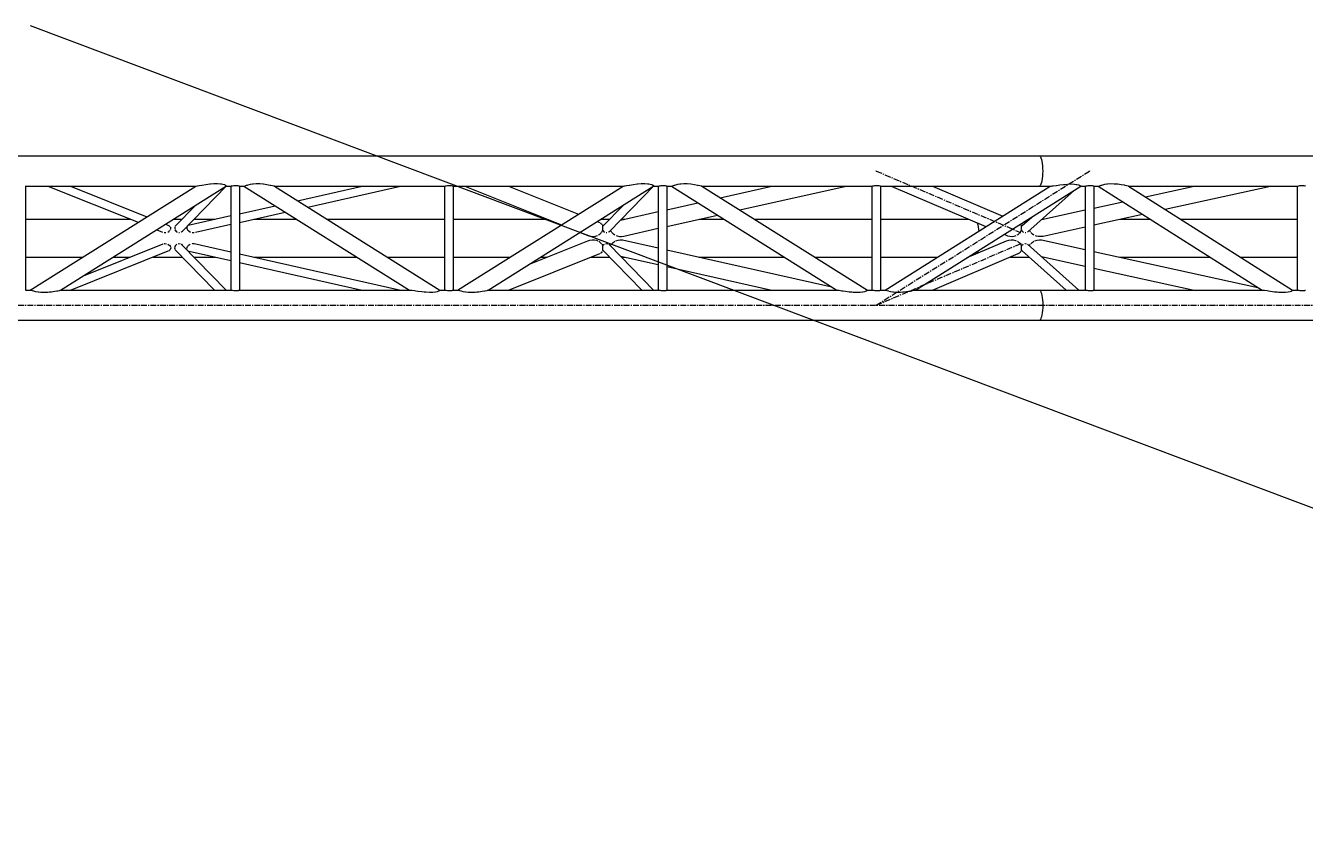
# Model space of a CAD drawing. Header units: millimetres. Extents: x 5143 to 30813, y 232 to 21408.
# Drawn here: x 26335 to 28053, y 11680 to 12745 of the extents above; entities that cross this region are included whole.
import ezdxf

# ---------------------------------------------------------------- set-up
doc = ezdxf.new("R2010")
doc.units = ezdxf.units.MM
doc.header["$LTSCALE"] = 0.25
doc.linetypes.add('CENTER', pattern=[50.8, 31.75, -6.35, 6.35, -6.35])
doc.linetypes.add('XKITLINE00', pattern=[0])
doc.styles.add('ROMANS', font='romans.shx')
doc.dimstyles.new('MD300', dxfattribs={"dimtxt": 2.5, "dimasz": 2.5, "dimexe": 1, "dimexo": 1, "dimgap": 0.5, "dimtad": 1, "dimdec": 1, "dimlfac": 50, "dimrnd": 0.5, "dimdsep": 46, "dimtxsty": 'ROMANS', "dimcen": 1, "dimclrd": 146, "dimclre": 146, "dimclrt": 30, "dimadec": 1, "dimazin": 2, "dimtfac": 1, "dimtdec": 1, "dimtmove": 0, "dimatfit": 1, "dimfxl": 1, "dimtolj": 1, "dimtzin": 0, "dimlwd": -1, "dimlwe": -1, "dimarcsym": 0})

msp = doc.modelspace()

# ---------------------------------------------------------------- linework, layer by layer
at = {"color": 8, "linetype": 'XKITLINE00'}
for p, q in [((26261.4, 12570.6), (27695.3, 12570.6)), ((27695.3, 12570.6), (27696.2, 12570.3)), ((27695.3, 12570.6), (29017.3, 12570.6)), ((27695.3, 12570.6), (27696.2, 12570.3)), ((27696.2, 12570.3), (27696.9, 12569.4)), ((27696.2, 12570.3), (27696.9, 12569.4)), ((27696.9, 12569.4), (27697.7, 12567.9)), ((27696.9, 12569.4), (27697.7, 12567.9)), ((27697.7, 12567.9), (27698.3, 12565.8)), ((27697.7, 12567.9), (27698.3, 12565.8)), ((27698.3, 12565.8), (27698.9, 12563.3)), ((27698.9, 12563.3), (27699.4, 12560.4)), ((27699.4, 12560.4), (27699.7, 12557.2)), ((27699.7, 12557.2), (27699.9, 12553.8)), ((27698.9, 12537.2), (27698.3, 12534.7)), ((27699.4, 12540.1), (27698.9, 12537.2)), ((27699.7, 12543.3), (27699.4, 12540.1)), ((27699.9, 12546.7), (27699.7, 12543.3)), ((27699.9, 12553.8), (27700, 12550.3)), ((27700, 12550.3), (27699.9, 12546.7)), ((26334.9, 12530.3), (26335.2, 12530.1)), ((26335.2, 12530.1), (26335.2, 12390.5)), ((26335.2, 12530), (26563.5, 12530)), ((26341.3, 12390.6), (26563.4, 12530)), ((26364.9, 12530), (26486.1, 12481.5)), ((26382.2, 12390.5), (26604.7, 12530.2)), ((26395.5, 12530), (26498, 12489)), ((26604.1, 12529.8), (26545.5, 12469.7)), ((26563.4, 12529.9), (26563.5, 12530)), ((26563.5, 12530), (26563.4, 12529.9)), ((26563.5, 12530), (26565.2, 12530.3)), ((26565.2, 12530.3), (26565.9, 12530.3)), ((26565.9, 12530.3), (26568.2, 12530.8)), ((26568.2, 12530.8), (26571.6, 12531.4)), ((26571.6, 12531.4), (26572.2, 12531.5)), ((26572.2, 12531.5), (26577.2, 12532.3)), ((26577.2, 12532.3), (26582.4, 12532.9)), ((26582.4, 12532.9), (26583.1, 12533)), ((26583.1, 12533), (26587.7, 12533.4)), ((26587.7, 12533.4), (26592.5, 12533.5)), ((26592.5, 12533.5), (26596.5, 12533.2)), ((26596.5, 12533.2), (26597.8, 12533)), ((26597.8, 12533), (26599.7, 12532.7)), ((26599.7, 12532.7), (26602.1, 12532)), ((26602.1, 12532), (26603.1, 12531.4)), ((26603.1, 12531.4), (26603.6, 12531.2)), ((26603.6, 12531.2), (26604.5, 12530.6)), ((26604.5, 12530.6), (26604.4, 12530.3)), ((26604.4, 12530.3), (26604.7, 12530.2)), ((26604.4, 12530), (26610.8, 12530)), ((26610.6, 12530), (26610.6, 12390.6)), ((26610.7, 12530), (26610.8, 12529.9)), ((26610.8, 12530), (26611.6, 12530.2)), ((26610.8, 12529.9), (26610.8, 12530)), ((26611.6, 12530.2), (26612.8, 12530.3)), ((26612.8, 12530.3), (26612.9, 12530.4)), ((26612.9, 12530.4), (26614.5, 12530.7)), ((26614.5, 12530.7), (26616.3, 12530.9)), ((26616.3, 12530.9), (26618, 12531)), ((26618, 12531), (26619.6, 12530.8)), ((26619.6, 12530.8), (26620.9, 12530.6)), ((26620.9, 12530.6), (26621.3, 12530.3)), ((26621.3, 12530.3), (26621.7, 12530.3)), ((26621.7, 12530.3), (26622, 12530.1)), ((26622, 12530.1), (26622, 12390.5)), ((26622, 12530), (26628.5, 12530)), ((26628.1, 12530), (26628.4, 12529.9)), ((26628.1, 12530), (26850.2, 12390.6)), ((26628.4, 12529.9), (26628.7, 12530.1)), ((26628.7, 12530.1), (26629.8, 12530.3)), ((26629.8, 12530.3), (26630, 12530.5)), ((26630, 12530.5), (26631.7, 12531.1)), ((26631.7, 12531.1), (26632.7, 12531.3)), ((26632.7, 12531.3), (26634, 12531.9)), ((26634, 12531.9), (26637, 12532.6)), ((26637, 12532.6), (26639.5, 12532.9)), ((26639.5, 12532.9), (26640.6, 12533.2)), ((26640.6, 12533.2), (26644.7, 12533.5)), ((26644.7, 12533.5), (26649.4, 12533.4)), ((26649.4, 12533.4), (26654.1, 12532.9)), ((26654.1, 12532.9), (26654.3, 12532.9)), ((26654.3, 12532.9), (26659, 12532.3)), ((26659, 12532.3), (26663.2, 12531.5)), ((26663.2, 12531.5), (26663.9, 12531.3)), ((26663.9, 12531.3), (26666.4, 12530.9)), ((26666.4, 12530.9), (26668.2, 12530.3)), ((26668.2, 12530.3), (26668.5, 12530.3)), ((26668.5, 12530.3), (26669.1, 12530)), ((26669.1, 12530), (26897.6, 12530)), ((26669.1, 12530), (26891.2, 12390.6)), ((26700.2, 12510.5), (26786.9, 12530)), ((26713.7, 12502), (26838.4, 12530)), ((26897.4, 12530), (26897.4, 12390.6)), ((26897.5, 12530), (26897.6, 12529.9)), ((26897.6, 12530), (26898.4, 12530.2)), ((26897.6, 12529.9), (26897.6, 12530)), ((26898.4, 12530.2), (26899.6, 12530.3)), ((26899.6, 12530.3), (26899.7, 12530.4)), ((26899.7, 12530.4), (26901.3, 12530.7)), ((26901.3, 12530.7), (26903.1, 12530.9)), ((26903.1, 12530.9), (26904.8, 12531)), ((26904.8, 12531), (26906.4, 12530.8)), ((26906.4, 12530.8), (26907.7, 12530.6)), ((26907.7, 12530.6), (26908.1, 12530.3)), ((26908.1, 12530.3), (26908.5, 12530.3)), ((26908.5, 12530.3), (26908.8, 12530.1)), ((26908.8, 12530.1), (26908.8, 12390.5)), ((26908.8, 12530), (27137.1, 12530)), ((26914.9, 12390.6), (27137, 12530)), ((26924.4, 12530), (27054.2, 12478)), ((26955.8, 12390.5), (27178.3, 12530.2)), ((26983.2, 12530), (27077.1, 12492.4)), ((27177.7, 12529.8), (27119.1, 12469.7)), ((27137, 12529.9), (27137.1, 12530)), ((27137, 12530), (27137, 12529.9)), ((27137.1, 12530), (27138.7, 12530.3)), ((27138.7, 12530.3), (27139.5, 12530.3)), ((27139.5, 12530.3), (27141.7, 12530.8)), ((27141.7, 12530.8), (27145.2, 12531.3)), ((27145.2, 12531.3), (27145.7, 12531.5)), ((27145.7, 12531.5), (27150.7, 12532.3)), ((27150.7, 12532.3), (27155.9, 12532.9)), ((27155.9, 12532.9), (27156.7, 12532.9)), ((27156.7, 12532.9), (27161.2, 12533.4)), ((27161.2, 12533.4), (27166, 12533.5)), ((27166, 12533.5), (27170, 12533.2)), ((27170, 12533.2), (27171.3, 12532.9)), ((27171.3, 12532.9), (27173.3, 12532.7)), ((27173.3, 12532.7), (27175.7, 12532)), ((27175.7, 12532), (27176.7, 12531.3)), ((27176.7, 12531.3), (27177.2, 12531.2)), ((27177.2, 12531.2), (27178.1, 12530.6)), ((27178.1, 12530.6), (27178, 12530.3)), ((27178, 12530.3), (27178.3, 12530.2)), ((27178, 12530), (27184.4, 12530)), ((27184.2, 12530), (27184.2, 12390.6)), ((27184.3, 12530), (27184.4, 12529.9)), ((27184.4, 12530), (27185.2, 12530.2)), ((27184.4, 12529.9), (27184.4, 12530)), ((27185.2, 12530.2), (27186.3, 12530.3)), ((27186.3, 12530.3), (27186.5, 12530.4)), ((27186.5, 12530.4), (27188.1, 12530.7)), ((27188.1, 12530.7), (27189.9, 12530.9)), ((27189.9, 12530.9), (27191.6, 12531)), ((27191.6, 12531), (27193.2, 12530.8)), ((27193.2, 12530.8), (27194.5, 12530.6)), ((27194.5, 12530.6), (27194.9, 12530.3)), ((27194.9, 12530.3), (27195.3, 12530.3)), ((27195.3, 12530.3), (27195.6, 12530.1)), ((27195.6, 12530.1), (27195.6, 12390.5)), ((27195.6, 12530), (27202.1, 12530)), ((27201.7, 12530), (27202, 12529.9)), ((27201.7, 12530), (27423.8, 12390.6)), ((27202, 12529.9), (27202.3, 12530.1)), ((27202.3, 12530.1), (27203.4, 12530.3)), ((27203.4, 12530.3), (27203.6, 12530.5)), ((27203.6, 12530.5), (27205.4, 12531.1)), ((27205.4, 12531.1), (27206.3, 12531.3)), ((27206.3, 12531.3), (27207.6, 12531.9)), ((27207.6, 12531.9), (27210.6, 12532.6)), ((27210.6, 12532.6), (27213, 12532.9)), ((27213, 12532.9), (27214.2, 12533.1)), ((27214.2, 12533.1), (27218.3, 12533.5)), ((27218.3, 12533.5), (27223, 12533.4)), ((27223, 12533.4), (27227.7, 12532.9)), ((27227.7, 12532.9), (27228, 12532.9)), ((27228, 12532.9), (27232.6, 12532.3)), ((27232.6, 12532.3), (27236.8, 12531.5)), ((27236.8, 12531.5), (27237.5, 12531.3)), ((27237.5, 12531.3), (27240, 12530.9)), ((27240, 12530.9), (27241.8, 12530.3)), ((27241.8, 12530.3), (27242.1, 12530.3)), ((27242.1, 12530.3), (27242.7, 12530)), ((27242.7, 12530), (27471.2, 12530)), ((27242.7, 12530), (27464.8, 12390.6)), ((27267.4, 12514.5), (27336.3, 12530)), ((27293.7, 12498), (27436.2, 12530)), ((27470.9, 12530), (27470.9, 12390.6)), ((27471.1, 12530), (27471.2, 12529.9)), ((27471.2, 12530), (27472, 12530.2)), ((27471.2, 12529.9), (27471.2, 12530)), ((27472, 12530.2), (27473.1, 12530.3)), ((27473.1, 12530.3), (27473.3, 12530.4)), ((27473.3, 12530.4), (27474.9, 12530.7)), ((27474.9, 12530.7), (27476.6, 12530.9)), ((27476.6, 12530.9), (27478.4, 12531)), ((27478.4, 12531), (27480, 12530.8)), ((27480, 12530.8), (27481.3, 12530.6)), ((27481.3, 12530.6), (27481.7, 12530.3)), ((27481.7, 12530.3), (27482.1, 12530.3)), ((27482.1, 12530.3), (27482.3, 12530.1)), ((27482.3, 12530.1), (27482.3, 12390.5)), ((27482.3, 12530), (27695.3, 12530)), ((27488.4, 12390.6), (27710.1, 12530)), ((27496.5, 12530), (27623.9, 12475.8)), ((27529.3, 12390.5), (27751.3, 12530.1)), ((27552.1, 12530), (27646.3, 12489.9)), ((27679.9, 12468.6), (27742.8, 12524.8)), ((27695.3, 12530), (27696.2, 12530.3)), ((27695.3, 12530), (27696.2, 12530.3)), ((27695.3, 12530), (27710.6, 12530)), ((27696.9, 12531.2), (27696.2, 12530.3)), ((27696.9, 12531.2), (27696.2, 12530.3)), ((27697.7, 12532.7), (27696.9, 12531.2)), ((27697.7, 12532.7), (27696.9, 12531.2)), ((27698.3, 12534.7), (27697.7, 12532.7)), ((27698.3, 12534.7), (27697.7, 12532.7)), ((27710.2, 12529.9), (27711.5, 12530.1)), ((27710.2, 12529.9), (27710.2, 12530)), ((27710.2, 12529.9), (27710.2, 12529.9)), ((27711.5, 12530.1), (27712.8, 12530.2)), ((27712.8, 12530.2), (27714.2, 12530.4)), ((27714.2, 12530.4), (27718, 12530.9)), ((27718, 12530.9), (27718.7, 12531)), ((27718.7, 12531), (27722.9, 12531.7)), ((27722.9, 12531.7), (27728, 12532.3)), ((27728, 12532.3), (27730.4, 12532.4)), ((27730.4, 12532.4), (27733.3, 12532.8)), ((27733.3, 12532.8), (27738.3, 12533)), ((27738.3, 12533), (27742.5, 12532.8)), ((27742.5, 12532.8), (27744.7, 12532.4)), ((27744.7, 12532.4), (27745.8, 12532.3)), ((27745.8, 12532.3), (27748.4, 12531.8)), ((27748.4, 12531.8), (27750, 12531)), ((27750, 12531), (27751, 12530.5)), ((27751, 12530.5), (27751, 12530.2)), ((27751, 12530.2), (27751.3, 12530.1)), ((27751.1, 12530), (27757.5, 12530)), ((27757.2, 12530), (27757.2, 12390.6)), ((27757.3, 12530), (27757.4, 12529.9)), ((27757.4, 12530), (27758.2, 12530.2)), ((27757.4, 12529.9), (27757.4, 12530)), ((27758.2, 12530.2), (27759.5, 12530.3)), ((27759.5, 12530.3), (27761.1, 12530.7)), ((27759.5, 12530.3), (27759.5, 12530.3)), ((27761.1, 12530.7), (27762.9, 12530.9)), ((27762.9, 12530.9), (27764.6, 12530.9)), ((27764.6, 12530.9), (27766.2, 12530.8)), ((27766.2, 12530.8), (27767.5, 12530.6)), ((27767.5, 12530.6), (27768, 12530.3)), ((27768, 12530.3), (27768.3, 12530.3)), ((27768.3, 12530.3), (27768.6, 12530.1)), ((27768.6, 12530.1), (27768.6, 12390.5)), ((27768.6, 12530), (27775, 12530)), ((27774.5, 12530), (27994.6, 12390.6)), ((27774.6, 12530), (27774.9, 12529.9)), ((27774.9, 12529.9), (27775.2, 12530.1)), ((27775.2, 12530.1), (27776.4, 12530.3)), ((27776.4, 12530.3), (27776.5, 12530.4)), ((27776.5, 12530.4), (27778.3, 12531.1)), ((27778.3, 12531.1), (27779.4, 12531.3)), ((27779.4, 12531.3), (27780.6, 12531.8)), ((27780.6, 12531.8), (27783.5, 12532.5)), ((27783.5, 12532.5), (27786.2, 12532.9)), ((27786.2, 12532.9), (27787.1, 12533.1)), ((27787.1, 12533.1), (27791.2, 12533.4)), ((27791.2, 12533.4), (27795.8, 12533.3)), ((27795.8, 12533.3), (27800.7, 12532.9)), ((27800.7, 12532.9), (27800.8, 12532.9)), ((27800.8, 12532.9), (27805.2, 12532.3)), ((27805.2, 12532.3), (27809.4, 12531.6)), ((27809.4, 12531.6), (27810.3, 12531.3)), ((27810.3, 12531.3), (27812.6, 12530.9)), ((27812.6, 12530.9), (27814.5, 12530.3)), ((27814.5, 12530.3), (27814.7, 12530.3)), ((27814.7, 12530.3), (27815.2, 12530)), ((27815.2, 12530), (28035.4, 12390.6)), ((27815.3, 12530), (28041.7, 12530)), ((27837.9, 12515.7), (27903.2, 12530)), ((27864.2, 12499), (28005.5, 12530)), ((28041.3, 12530), (28041.3, 12390.6)), ((28041.5, 12530), (28041.5, 12529.9)), ((28041.5, 12529.9), (28041.6, 12530)), ((28041.6, 12530), (28042.4, 12530.1)), ((28042.4, 12530.1), (28043.6, 12530.3)), ((28043.6, 12530.3), (28043.7, 12530.3)), ((28043.7, 12530.3), (28045.2, 12530.7)), ((28045.2, 12530.7), (28047, 12530.9)), ((28047, 12530.9), (28048.8, 12530.9)), ((28048.8, 12530.9), (28050.4, 12530.8)), ((28050.4, 12530.8), (28051.6, 12530.6)), ((28051.6, 12530.6), (28052.2, 12530.3)), ((28052.2, 12530.3), (28052.4, 12530.3)), ((28052.4, 12530.3), (28052.7, 12530.1)), ((26563.3, 12504.1), (26535.9, 12476.1)), ((26622, 12492.9), (26669.9, 12503.7)), ((27136.9, 12504.1), (27109.6, 12476.2)), ((27195.6, 12498.4), (27237.1, 12507.7)), ((27768.6, 12500.5), (27807.6, 12509)), ((26335.2, 12485.7), (26475.6, 12485.7)), ((26533.9, 12485.7), (26545.2, 12485.7)), ((26553.4, 12477.6), (26610.6, 12490.4)), ((26561, 12485.7), (26589.6, 12485.7)), ((26622, 12481.4), (26683.5, 12495.2)), ((26641.2, 12485.7), (26698.7, 12485.7)), ((26739.7, 12485.7), (26897.4, 12485.7)), ((26908.8, 12485.7), (27035.1, 12485.7)), ((27107.5, 12485.7), (27118.8, 12485.7)), ((27133.3, 12484.4), (27184.2, 12495.8)), ((27134.6, 12485.7), (27139, 12485.7)), ((27195.6, 12475.9), (27263.5, 12491.2)), ((27238.9, 12485.7), (27272.3, 12485.7)), ((27313.3, 12485.7), (27470.9, 12485.7)), ((27482.3, 12485.7), (27600.6, 12485.7)), ((27672.4, 12477.2), (27685.2, 12488.5)), ((27680.6, 12485.7), (27682, 12485.7)), ((27698.3, 12485.1), (27757.2, 12498)), ((27699, 12485.7), (27701, 12485.7)), ((27768.6, 12478.1), (27833.9, 12492.4)), ((27803.3, 12485.7), (27844.4, 12485.7)), ((27885.2, 12485.7), (28041.3, 12485.7)), ((26511.2, 12471.4), (26519, 12468.3)), ((26523.1, 12478.9), (26526.9, 12477.4)), ((26525.9, 12468.4), (26527.3, 12469.2)), ((26526.9, 12477.4), (26528, 12476.8)), ((26528, 12470), (26527.3, 12469.2)), ((26528, 12476.8), (26528.4, 12476.5)), ((26528, 12470), (26528.7, 12470.6)), ((26528.4, 12476.5), (26529.3, 12475.5)), ((26529.2, 12471.5), (26528.7, 12470.6)), ((26529.5, 12474.9), (26529.8, 12473.8)), ((26529.7, 12473.5), (26529.6, 12472.1)), ((26529.6, 12472.1), (26529.6, 12472.1)), ((26529.8, 12473.8), (26529.7, 12473.5)), ((26535.3, 12474.8), (26535.2, 12473.5)), ((26535.2, 12473.5), (26535.2, 12473.2)), ((26535.2, 12473.2), (26535.4, 12472.1)), ((26535.3, 12474.9), (26535.3, 12474.8)), ((26535.9, 12476.1), (26535.6, 12475.5)), ((26535.6, 12471.5), (26536.5, 12470.1)), ((26536.5, 12470.1), (26536.6, 12470)), ((26536.6, 12470), (26537.7, 12468.9)), ((26537.7, 12468.9), (26538.5, 12468.4)), ((26544, 12468.4), (26544.3, 12468.6)), ((26544.3, 12468.6), (26545.5, 12469.7)), ((26545.5, 12469.9), (26545.5, 12469.7)), ((26552, 12476.5), (26551.4, 12475.6)), ((26551.4, 12475.6), (26551.4, 12475.5)), ((26551.4, 12474.9), (26551.4, 12474.1)), ((26551.4, 12474.1), (26551.6, 12473.5)), ((26551.6, 12473.5), (26551.9, 12472.5)), ((26551.9, 12472.5), (26552.2, 12472.1)), ((26552.4, 12476.9), (26553.4, 12477.6)), ((26552.6, 12471.5), (26553, 12470.9)), ((26553, 12470.9), (26554.1, 12470)), ((26554.1, 12470), (26554.6, 12469.5)), ((26554.6, 12469.5), (26556.5, 12468.4)), ((26563, 12468.1), (26610.6, 12478.8)), ((27102.2, 12482.4), (27104.4, 12481.5)), ((27104.4, 12481.5), (27105.4, 12481)), ((27106.4, 12480.6), (27106.6, 12480.5)), ((27106.6, 12480.5), (27107.7, 12479.6)), ((27107.7, 12479.6), (27108.2, 12479.2)), ((27108.2, 12479.2), (27108.7, 12478.5)), ((27108.6, 12469), (27108.2, 12468.4)), ((27109, 12470), (27108.6, 12469)), ((27109.5, 12471), (27109, 12470)), ((27109.1, 12478), (27109.4, 12477.5)), ((27109.2, 12475.1), (27109.1, 12473.6)), ((27109.1, 12473.6), (27109.2, 12473.3)), ((27109.3, 12475.5), (27109.2, 12475.1)), ((27109.2, 12473.3), (27109.3, 12471.7)), ((27109.6, 12476.2), (27109.3, 12475.5)), ((27109.3, 12471.7), (27109.5, 12470.9)), ((27109.4, 12477.5), (27109.5, 12476.8)), ((27109.5, 12476.8), (27109.7, 12476.3)), ((27109.5, 12470.9), (27110.1, 12470.1)), ((27110.1, 12470.1), (27110.2, 12470)), ((27110.2, 12470), (27111.3, 12468.8)), ((27111.3, 12468.8), (27112.1, 12468.4)), ((27117.6, 12468.4), (27117.9, 12468.6)), ((27117.9, 12468.6), (27119.1, 12469.7)), ((27119.1, 12469.9), (27119.1, 12469.7)), ((27119.9, 12470.6), (27120.3, 12470)), ((27120.3, 12470), (27121.4, 12468.4)), ((27138.1, 12463), (27184.2, 12473.4)), ((27612.1, 12480.8), (27612.8, 12478.2)), ((27612.1, 12480.8), (27612.8, 12478.2)), ((27612.8, 12478.2), (27613.4, 12475.2)), ((27612.8, 12478.2), (27613.4, 12475.2)), ((27613.4, 12475.2), (27613.9, 12471.8)), ((27613.4, 12475.2), (27613.9, 12471.8)), ((27613.9, 12471.8), (27614.1, 12469.6)), ((27613.9, 12471.8), (27614.1, 12469.6)), ((27670, 12479), (27670.4, 12478.5)), ((27670.4, 12469.1), (27670, 12468.5)), ((27670.8, 12470), (27670.4, 12469.1)), ((27670.8, 12478), (27671, 12477.6)), ((27671.4, 12471.3), (27670.8, 12470)), ((27671, 12477.6), (27671.2, 12476.8)), ((27671.3, 12475.4), (27671.1, 12475)), ((27671.1, 12475), (27671.1, 12473.5)), ((27671.1, 12473.5), (27671.1, 12473.3)), ((27671.1, 12473.3), (27671.3, 12471.7)), ((27671.2, 12476.8), (27671.5, 12476.2)), ((27671.4, 12476.2), (27671.3, 12475.4)), ((27671.3, 12471.7), (27671.4, 12471.3)), ((27671.4, 12471.3), (27672.1, 12470.1)), ((27672, 12476.8), (27671.5, 12476.2)), ((27672.4, 12477.2), (27672, 12476.8)), ((27672.1, 12470.1), (27672.2, 12470)), ((27672.2, 12470), (27673.4, 12468.8)), ((27673.4, 12468.8), (27674.1, 12468.4)), ((27679.5, 12468.4), (27679.9, 12468.6)), ((27682, 12470.5), (27682.4, 12470)), ((27682.4, 12470), (27683.5, 12468.5)), ((27682.4, 12470), (27682.4, 12470)), ((27700.4, 12463.1), (27757.2, 12475.6)), ((26413, 12409.8), (26519.7, 12452.5)), ((26521.1, 12467.8), (26523.4, 12467.7)), ((26521.1, 12467.8), (26521.1, 12467.8)), ((26521.2, 12452.8), (26521.9, 12452.9)), ((26521.9, 12452.9), (26524.2, 12452.8)), ((26523.4, 12467.7), (26523.5, 12467.8)), ((26526.2, 12452.1), (26527.9, 12451)), ((26527.9, 12451), (26528.2, 12450.7)), ((26536.6, 12450.7), (26537.7, 12451.8)), ((26537.7, 12451.8), (26538.3, 12452.1)), ((26540.3, 12452.8), (26541, 12452.9)), ((26540.6, 12467.8), (26541, 12467.7)), ((26541, 12467.7), (26541.7, 12467.8)), ((26541, 12452.9), (26542.7, 12452.7)), ((26544, 12452.1), (26544.2, 12452)), ((26544.2, 12452), (26545.4, 12450.9)), ((26553.9, 12450.7), (26554.8, 12451.4)), ((26554.8, 12451.4), (26556.2, 12452.1)), ((26558.5, 12452.8), (26558.9, 12452.9)), ((26558.6, 12467.8), (26560.9, 12467.7)), ((26558.9, 12452.9), (26561.2, 12452.9)), ((26560.9, 12467.7), (26561.2, 12467.8)), ((26561.2, 12452.9), (26610.6, 12441.8)), ((27011.5, 12425.5), (27089.6, 12456.7)), ((27079.3, 12468), (27090.8, 12463.4)), ((27089.6, 12456.7), (27092.5, 12457.6)), ((27090.8, 12463.4), (27093.8, 12462.7)), ((27092.5, 12457.6), (27095.6, 12458.1)), ((27093.8, 12462.7), (27096.9, 12462.5)), ((27095.6, 12458.1), (27098.6, 12458)), ((27096.9, 12462.5), (27099.9, 12462.9)), ((27098.6, 12458), (27101.5, 12457.3)), ((27099.9, 12462.9), (27102.7, 12463.8)), ((27101.5, 12457.3), (27102.9, 12456.7)), ((27102.7, 12463.8), (27102.8, 12463.9)), ((27104, 12464.6), (27105.1, 12465.2)), ((27104.3, 12456), (27106.3, 12454.5)), ((27105.1, 12465.2), (27106.1, 12466.2)), ((27106.1, 12466.2), (27107.1, 12467)), ((27106.3, 12454.5), (27106.3, 12454.5)), ((27106.3, 12454.5), (27107.9, 12452.8)), ((27107.7, 12467.8), (27107.1, 12467)), ((27108.3, 12452.1), (27109.1, 12450.7)), ((27110.2, 12450.7), (27111.3, 12451.8)), ((27111.3, 12451.8), (27111.9, 12452.1)), ((27113.9, 12452.8), (27114.6, 12452.9)), ((27114.2, 12467.8), (27114.6, 12467.7)), ((27114.6, 12467.7), (27115.3, 12467.8)), ((27114.6, 12452.9), (27116.3, 12452.7)), ((27117.6, 12452.1), (27117.8, 12452)), ((27117.8, 12452), (27119, 12450.9)), ((27120.8, 12451.7), (27120.2, 12450.7)), ((27121.1, 12452.1), (27120.8, 12451.7)), ((27122.6, 12453.7), (27121.8, 12452.8)), ((27121.9, 12467.8), (27123.7, 12466.1)), ((27122.6, 12453.7), (27123.6, 12454.5)), ((27123.6, 12454.5), (27124.8, 12455.5)), ((27123.7, 12466.1), (27123.9, 12465.9)), ((27123.9, 12465.9), (27125.9, 12464.6)), ((27124.8, 12455.5), (27125.7, 12456)), ((27127, 12456.7), (27127.3, 12456.8)), ((27127.3, 12456.8), (27130.1, 12457.7)), ((27127.5, 12463.9), (27129, 12463.2)), ((27129, 12463.2), (27132, 12462.6)), ((27130.1, 12457.7), (27133.2, 12458.1)), ((27132, 12462.6), (27135, 12462.6)), ((27133.2, 12458.1), (27136.2, 12457.9)), ((27135, 12462.6), (27138.1, 12463)), ((27136.2, 12457.9), (27184.2, 12447.1)), ((27598.7, 12434.1), (27651.5, 12456.6)), ((27648.3, 12465.4), (27652.8, 12463.5)), ((27651.5, 12456.6), (27654.4, 12457.6)), ((27652.8, 12463.5), (27655.8, 12462.8)), ((27654.4, 12457.6), (27657.5, 12458)), ((27655.8, 12462.8), (27658.9, 12462.6)), ((27657.5, 12458), (27660.5, 12457.9)), ((27658.9, 12462.6), (27661.9, 12463)), ((27660.5, 12457.9), (27663.4, 12457.2)), ((27661.9, 12463), (27664.6, 12463.9)), ((27663.4, 12457.2), (27664.6, 12456.7)), ((27665.8, 12464.6), (27667, 12465.3)), ((27666.1, 12456), (27668.1, 12454.5)), ((27667, 12465.3), (27668, 12466.2)), ((27668, 12466.2), (27668.9, 12467.1)), ((27668.1, 12454.5), (27668.2, 12454.4)), ((27668.2, 12454.4), (27669.7, 12452.8)), ((27669.5, 12467.8), (27668.9, 12467.1)), ((27670.1, 12452.1), (27670.9, 12450.6)), ((27672.2, 12450.6), (27673.3, 12451.8)), ((27673.3, 12451.8), (27674, 12452.1)), ((27676, 12452.8), (27676.6, 12452.9)), ((27676.3, 12467.8), (27676.7, 12467.7)), ((27676.6, 12452.9), (27677.6, 12452.8)), ((27676.7, 12467.7), (27677.3, 12467.8)), ((27679.6, 12452.1), (27679.8, 12452)), ((27679.8, 12452), (27748.6, 12390.6)), ((27682.9, 12451.7), (27682.3, 12450.6)), ((27683.3, 12452.1), (27682.9, 12451.7)), ((27684.8, 12453.7), (27683.9, 12452.8)), ((27684.1, 12467.8), (27685.9, 12466.2)), ((27684.8, 12453.7), (27685.7, 12454.4)), ((27685.7, 12454.4), (27687, 12455.4)), ((27685.9, 12466.2), (27686.1, 12466)), ((27686.1, 12466), (27688.2, 12464.6)), ((27687, 12455.4), (27688, 12456)), ((27689.3, 12456.7), (27689.5, 12456.8)), ((27689.5, 12456.8), (27692.4, 12457.7)), ((27689.7, 12463.9), (27691.2, 12463.3)), ((27691.2, 12463.3), (27694.2, 12462.7)), ((27692.4, 12457.7), (27695.5, 12458)), ((27694.2, 12462.7), (27697.3, 12462.7)), ((27695.5, 12458), (27698.6, 12457.8)), ((27697.3, 12462.7), (27700.4, 12463.1)), ((27698.6, 12457.8), (27757.2, 12445)), ((26335.2, 12434.9), (26411.9, 12434.9)), ((26395.5, 12390.6), (26526.5, 12443)), ((26452.9, 12434.9), (26475.6, 12434.9)), ((26506.2, 12434.9), (26545.2, 12434.9)), ((26526.5, 12443), (26528.1, 12443.8)), ((26528.2, 12443.9), (26528.1, 12443.8)), ((26528.2, 12450.7), (26529.2, 12449.6)), ((26528.2, 12443.9), (26529.3, 12445)), ((26529.2, 12449.6), (26529.4, 12449.1)), ((26529.4, 12445.1), (26529.3, 12445)), ((26529.9, 12446.4), (26529.6, 12445.7)), ((26529.7, 12448.5), (26529.9, 12448)), ((26529.9, 12448), (26529.8, 12447.1)), ((26529.8, 12447.1), (26529.9, 12446.4)), ((26535.4, 12448.5), (26535.1, 12447.4)), ((26535.1, 12447.4), (26535.1, 12447.1)), ((26535.1, 12447.1), (26535.2, 12445.8)), ((26535.2, 12445.8), (26535.3, 12445.7)), ((26536.4, 12450.5), (26535.5, 12449.1)), ((26535.6, 12445.1), (26535.8, 12444.5)), ((26535.8, 12444.5), (26588.5, 12390.6)), ((26536.4, 12450.5), (26536.6, 12450.7)), ((26545.4, 12450.9), (26545.5, 12450.7)), ((26545.4, 12450.9), (26604.3, 12390.6)), ((26551.3, 12446.9), (26551.1, 12445.7)), ((26551.4, 12447.1), (26551.3, 12446.9)), ((26551.3, 12445.1), (26551.5, 12444.6)), ((26551.9, 12448.5), (26551.4, 12447.1)), ((26553.1, 12450.1), (26552.3, 12449.1)), ((26552.8, 12443.2), (26554.5, 12442.7)), ((26553.1, 12450.1), (26553.9, 12450.7)), ((26554.5, 12442.7), (26610.6, 12430.1)), ((26561, 12434.9), (26589.5, 12434.9)), ((26622, 12439.2), (26838.5, 12390.6)), ((26641.2, 12434.9), (26779.6, 12434.9)), ((26820.7, 12434.9), (26897.4, 12434.9)), ((26908.8, 12434.9), (26985.5, 12434.9)), ((26983.3, 12390.6), (27105.6, 12439.5)), ((27026.5, 12434.9), (27035, 12434.9)), ((27094, 12434.9), (27118.8, 12434.9)), ((27105.6, 12439.5), (27105.6, 12439.6)), ((27106.4, 12440), (27107.5, 12440.7)), ((27107.8, 12441), (27107.5, 12440.7)), ((27108.9, 12442.1), (27107.8, 12441)), ((27109.1, 12450.7), (27109.3, 12450.5)), ((27109.2, 12447.2), (27109.1, 12447)), ((27109.1, 12447), (27109.2, 12445.7)), ((27109.7, 12443.9), (27109.1, 12442.6)), ((27109.3, 12448.8), (27109.2, 12448.1)), ((27109.2, 12447.9), (27109.2, 12447.2)), ((27109.2, 12445.6), (27109.2, 12445.5)), ((27109.2, 12445.5), (27109.3, 12445.1)), ((27109.3, 12450.5), (27109.5, 12449.7)), ((27109.6, 12449.9), (27109.3, 12448.8)), ((27109.3, 12445.1), (27109.6, 12444.3)), ((27110, 12450.5), (27109.6, 12449.9)), ((27109.6, 12444.3), (27162.1, 12390.6)), ((27109.8, 12444), (27109.7, 12443.9)), ((27109.8, 12444.1), (27109.8, 12444)), ((27110, 12450.5), (27110.2, 12450.7)), ((27119, 12450.9), (27119.1, 12450.7)), ((27119, 12450.9), (27177.9, 12390.6)), ((27120.2, 12450.7), (27119.7, 12450)), ((27133.3, 12436.2), (27184.2, 12424.8)), ((27134.6, 12434.9), (27139.2, 12434.9)), ((27195.6, 12444.6), (27416.9, 12394.9)), ((27238.7, 12434.9), (27353.2, 12434.9)), ((27394.2, 12434.9), (27470.9, 12434.9)), ((27482.3, 12434.9), (27558.9, 12434.9)), ((27552.3, 12390.6), (27667.2, 12439.5)), ((27599.9, 12434.9), (27600.4, 12434.9)), ((27612.8, 12442.3), (27612.1, 12439.9)), ((27612.8, 12442.3), (27612.1, 12439.9)), ((27613, 12443.1), (27612.8, 12442.3)), ((27613, 12443.1), (27612.8, 12442.3)), ((27656.3, 12434.9), (27682, 12434.9)), ((27667.2, 12439.5), (27667.3, 12439.5)), ((27668, 12440), (27669.1, 12440.6)), ((27669.4, 12441), (27669.1, 12440.6)), ((27670.6, 12442.1), (27669.4, 12441)), ((27671.4, 12443.8), (27670.8, 12442.6)), ((27670.9, 12450.6), (27671, 12450.4)), ((27671, 12450.4), (27671.4, 12449.4)), ((27671.2, 12447.9), (27671.1, 12447.3)), ((27671.1, 12447.3), (27671.1, 12447.1)), ((27671.1, 12447.1), (27671.1, 12445.7)), ((27671.1, 12445.6), (27671.1, 12445.5)), ((27671.1, 12445.5), (27671.3, 12445.1)), ((27671.3, 12448.9), (27671.2, 12448)), ((27671.4, 12449.5), (27671.3, 12448.9)), ((27671.3, 12445.1), (27671.4, 12444.4)), ((27672, 12450.5), (27671.4, 12449.5)), ((27671.4, 12444.4), (27671.6, 12444.3)), ((27671.5, 12443.9), (27671.4, 12443.8)), ((27671.5, 12444.3), (27671.5, 12443.9)), ((27671.6, 12444.3), (27672, 12443.8)), ((27672, 12450.5), (27672.2, 12450.6)), ((27672, 12443.8), (27672.4, 12443.4)), ((27672.4, 12443.4), (27731.6, 12390.6)), ((27682.3, 12450.6), (27681.9, 12450.1)), ((27698.3, 12435.5), (27757.2, 12422.6)), ((27699, 12434.9), (27701.1, 12434.9)), ((27768.6, 12442.5), (27988.9, 12394.2)), ((27803.2, 12434.9), (27924.6, 12434.9)), ((27965.4, 12434.9), (28041.3, 12434.9)), ((26622, 12427.6), (26786.8, 12390.6)), ((27195.6, 12422.2), (27336.5, 12390.6)), ((27768.6, 12420.1), (27903.3, 12390.6)), ((26334.9, 12390.4), (26335.2, 12390.5)), ((26335.2, 12390.6), (26341.5, 12390.6)), ((26341.4, 12390.6), (26342.4, 12390.4)), ((26341.4, 12390.6), (26341.5, 12390.6)), ((26341.5, 12390.6), (26341.4, 12390.6)), ((26342.4, 12390.4), (26342.9, 12390.4)), ((26342.9, 12390.4), (26343.8, 12390)), ((26343.8, 12390), (26345.8, 12389.6)), ((26345.8, 12389.6), (26345.9, 12389.5)), ((26345.9, 12389.5), (26348.5, 12388.8)), ((26348.5, 12388.8), (26351.8, 12388.2)), ((26351.8, 12388.2), (26352.5, 12388.2)), ((26352.5, 12388.2), (26355.7, 12387.8)), ((26355.7, 12387.8), (26360.1, 12387.7)), ((26360.1, 12387.7), (26365, 12387.9)), ((26365, 12387.9), (26367.1, 12388.2)), ((26367.1, 12388.2), (26369.8, 12388.4)), ((26369.8, 12388.4), (26374.3, 12389)), ((26374.3, 12389), (26377.2, 12389.6)), ((26377.2, 12389.6), (26378.2, 12389.7)), ((26378.2, 12389.7), (26380.9, 12390.2)), ((26380.9, 12390.2), (26381.5, 12390.4)), ((26381.5, 12390.4), (26382.2, 12390.5)), ((26382.3, 12390.6), (26610.9, 12390.6)), ((26610.7, 12390.6), (26610.8, 12390.6)), ((26610.8, 12390.6), (26611.6, 12390.5)), ((26610.8, 12390.6), (26610.8, 12390.6)), ((26611.6, 12390.5), (26612.8, 12390.4)), ((26612.8, 12390.4), (26612.9, 12390.4)), ((26612.9, 12390.4), (26614.5, 12390.1)), ((26614.5, 12390.1), (26616.3, 12389.9)), ((26616.3, 12389.9), (26618, 12389.9)), ((26618, 12389.9), (26619.6, 12390)), ((26619.6, 12390), (26620.9, 12390.2)), ((26620.9, 12390.2), (26621.3, 12390.4)), ((26621.3, 12390.4), (26621.7, 12390.4)), ((26621.7, 12390.4), (26622, 12390.5)), ((26622, 12390.6), (26850.7, 12390.6)), ((26850.3, 12390.6), (26850.4, 12390.6)), ((26850.4, 12390.6), (26851.2, 12390.5)), ((26851.2, 12390.5), (26852.8, 12390.4)), ((26852.8, 12390.4), (26853.4, 12390.3)), ((26853.4, 12390.3), (26857, 12389.8)), ((26857, 12389.8), (26858.6, 12389.6)), ((26858.6, 12389.6), (26861.6, 12389.1)), ((26861.6, 12389.1), (26866.7, 12388.5)), ((26866.7, 12388.5), (26870.1, 12388.2)), ((26870.1, 12388.2), (26872, 12388)), ((26872, 12388), (26877, 12387.7)), ((26877, 12387.7), (26881.4, 12387.7)), ((26881.4, 12387.7), (26885, 12388.2)), ((26885, 12388.2), (26887.8, 12388.7)), ((26887.8, 12388.7), (26889.7, 12389.4)), ((26889.8, 12389.6), (26889.7, 12389.4)), ((26889.8, 12389.6), (26890.9, 12390)), ((26891.2, 12390.4), (26890.9, 12390)), ((26891.2, 12390.6), (26897.7, 12390.6)), ((26891.2, 12390.6), (26891.3, 12390.4)), ((26891.2, 12390.4), (26891.3, 12390.4)), ((26897.5, 12390.6), (26897.6, 12390.6)), ((26897.6, 12390.6), (26898.4, 12390.5)), ((26897.6, 12390.6), (26897.6, 12390.6)), ((26898.4, 12390.5), (26899.6, 12390.4)), ((26899.6, 12390.4), (26899.7, 12390.4)), ((26899.7, 12390.4), (26901.3, 12390.1)), ((26901.3, 12390.1), (26903.1, 12389.9)), ((26903.1, 12389.9), (26904.8, 12389.9)), ((26904.8, 12389.9), (26906.4, 12390)), ((26906.4, 12390), (26907.7, 12390.2)), ((26907.7, 12390.2), (26908.1, 12390.4)), ((26908.1, 12390.4), (26908.5, 12390.4)), ((26908.5, 12390.4), (26908.8, 12390.5)), ((26908.8, 12390.6), (26915.1, 12390.6)), ((26915, 12390.6), (26916, 12390.4)), ((26915, 12390.6), (26915.1, 12390.6)), ((26915.1, 12390.6), (26915, 12390.6)), ((26916, 12390.4), (26916.5, 12390.4)), ((26916.5, 12390.4), (26917.4, 12390)), ((26917.4, 12390), (26919.4, 12389.6)), ((26919.4, 12389.6), (26919.5, 12389.5)), ((26919.5, 12389.5), (26922, 12388.7)), ((26922, 12388.7), (26925.4, 12388.2)), ((26925.4, 12388.2), (26926.1, 12388.2)), ((26926.1, 12388.2), (26929.2, 12387.8)), ((26929.2, 12387.8), (26933.6, 12387.6)), ((26933.6, 12387.6), (26938.5, 12387.9)), ((26938.5, 12387.9), (26940.7, 12388.2)), ((26940.7, 12388.2), (26943.4, 12388.4)), ((26943.4, 12388.4), (26947.9, 12389)), ((26947.9, 12389), (26950.8, 12389.6)), ((26950.8, 12389.6), (26951.7, 12389.7)), ((26951.7, 12389.7), (26954.4, 12390.2)), ((26954.4, 12390.2), (26955.1, 12390.4)), ((26955.1, 12390.4), (26955.8, 12390.5)), ((26955.9, 12390.6), (27184.5, 12390.6)), ((27184.3, 12390.6), (27184.4, 12390.6)), ((27184.4, 12390.6), (27185.2, 12390.5)), ((27184.4, 12390.6), (27184.4, 12390.6)), ((27185.2, 12390.5), (27186.4, 12390.4)), ((27186.4, 12390.4), (27186.5, 12390.4)), ((27186.5, 12390.4), (27188.1, 12390.1)), ((27188.1, 12390.1), (27189.9, 12389.9)), ((27189.9, 12389.9), (27191.6, 12389.9)), ((27191.6, 12389.9), (27193.2, 12390)), ((27193.2, 12390), (27194.5, 12390.2)), ((27194.5, 12390.2), (27194.9, 12390.4)), ((27194.9, 12390.4), (27195.3, 12390.4)), ((27195.3, 12390.4), (27195.6, 12390.5)), ((27195.6, 12390.6), (27424.3, 12390.6)), ((27423.9, 12390.6), (27424, 12390.6)), ((27424, 12390.6), (27424.8, 12390.5)), ((27424.8, 12390.5), (27426.4, 12390.4)), ((27426.4, 12390.4), (27427, 12390.3)), ((27427, 12390.3), (27430.6, 12389.7)), ((27430.6, 12389.7), (27432.2, 12389.6)), ((27432.2, 12389.6), (27435.2, 12389.1)), ((27435.2, 12389.1), (27440.3, 12388.4)), ((27440.3, 12388.4), (27443.7, 12388.2)), ((27443.7, 12388.2), (27445.6, 12387.9)), ((27445.6, 12387.9), (27450.7, 12387.6)), ((27450.7, 12387.6), (27455.1, 12387.7)), ((27455.1, 12387.7), (27458.4, 12388.2)), ((27458.4, 12388.2), (27458.6, 12388.2)), ((27458.6, 12388.2), (27461.4, 12388.7)), ((27461.4, 12388.7), (27463.3, 12389.4)), ((27463.4, 12389.6), (27463.3, 12389.4)), ((27463.4, 12389.6), (27464.5, 12390)), ((27464.8, 12390.4), (27464.5, 12390)), ((27464.8, 12390.6), (27471.3, 12390.6)), ((27464.8, 12390.6), (27464.9, 12390.4)), ((27464.8, 12390.4), (27464.9, 12390.4)), ((27471.1, 12390.6), (27471.2, 12390.6)), ((27471.2, 12390.6), (27472, 12390.5)), ((27471.2, 12390.6), (27471.2, 12390.6)), ((27472, 12390.5), (27473.1, 12390.4)), ((27473.1, 12390.4), (27473.3, 12390.4)), ((27473.3, 12390.4), (27474.9, 12390.1)), ((27474.9, 12390.1), (27476.6, 12389.9)), ((27476.6, 12389.9), (27478.4, 12389.9)), ((27478.4, 12389.9), (27480, 12390)), ((27480, 12390), (27481.3, 12390.2)), ((27481.3, 12390.2), (27481.7, 12390.4)), ((27481.7, 12390.4), (27482.1, 12390.4)), ((27482.1, 12390.4), (27482.3, 12390.5)), ((27482.3, 12390.6), (27488.7, 12390.6)), ((27488.5, 12390.6), (27488.6, 12390.6)), ((27488.6, 12390.6), (27488.6, 12390.6)), ((27488.7, 12390.6), (27489.5, 12390.5)), ((27489.5, 12390.5), (27490, 12390.4)), ((27490, 12390.4), (27490.4, 12390.3)), ((27490.5, 12390.3), (27491, 12390)), ((27491, 12390), (27492.9, 12389.6)), ((27492.9, 12389.6), (27493.1, 12389.5)), ((27493.1, 12389.5), (27493.7, 12389.4)), ((27493.8, 12389.3), (27495.7, 12388.8)), ((27495.7, 12388.8), (27499.1, 12388.3)), ((27499.1, 12388.3), (27499.6, 12388.3)), ((27499.6, 12388.3), (27502.9, 12387.9)), ((27503.1, 12387.9), (27507.4, 12387.8)), ((27507.4, 12387.8), (27508.6, 12387.8)), ((27509.3, 12387.9), (27512.2, 12388)), ((27512.2, 12388), (27514.2, 12388.3)), ((27514.2, 12388.3), (27517.1, 12388.5)), ((27517.1, 12388.5), (27521.6, 12389.1)), ((27521.6, 12389.1), (27522.7, 12389.3)), ((27522.8, 12389.4), (27524.3, 12389.6)), ((27524.3, 12389.6), (27525.4, 12389.8)), ((27525.4, 12389.8), (27528, 12390.3)), ((27528, 12390.3), (27528.6, 12390.4)), ((27528, 12390.3), (27528, 12390.3)), ((27528.6, 12390.4), (27529.3, 12390.5)), ((27529.4, 12390.6), (27695.3, 12390.6)), ((27695.3, 12390.6), (27696.2, 12390.3)), ((27695.3, 12390.6), (27757.6, 12390.6)), ((27695.3, 12390.6), (27696.2, 12390.3)), ((27696.2, 12390.3), (27696.9, 12389.4)), ((27696.2, 12390.3), (27696.9, 12389.4)), ((27696.9, 12389.4), (27697.7, 12387.9)), ((27696.9, 12389.4), (27697.7, 12387.9)), ((27697.7, 12387.9), (27698.3, 12385.8)), ((27697.7, 12387.9), (27698.4, 12385.8)), ((27698.4, 12385.8), (27698.9, 12383.3)), ((27698.9, 12383.3), (27699.4, 12380.4)), ((27757.3, 12390.6), (27757.4, 12390.6)), ((27757.4, 12390.6), (27758.2, 12390.5)), ((27757.4, 12390.6), (27757.4, 12390.6)), ((27758.2, 12390.5), (27759.5, 12390.4)), ((27759.5, 12390.4), (27761.1, 12390.1)), ((27761.1, 12390.1), (27762.9, 12389.9)), ((27762.9, 12389.9), (27764.6, 12389.9)), ((27764.6, 12389.9), (27766.2, 12389.9)), ((27766.2, 12389.9), (27767.5, 12390.2)), ((27767.5, 12390.2), (27768, 12390.4)), ((27768, 12390.4), (27768.3, 12390.4)), ((27768.3, 12390.4), (27768.6, 12390.5)), ((27768.6, 12390.6), (27995.1, 12390.6)), ((27994.7, 12390.6), (27994.8, 12390.6)), ((27994.8, 12390.6), (27995.5, 12390.5)), ((27995.5, 12390.5), (27997.3, 12390.4)), ((27997.3, 12390.4), (27997.8, 12390.3)), ((27997.8, 12390.3), (28001.4, 12389.8)), ((28001.4, 12389.8), (28003.2, 12389.6)), ((28003.2, 12389.6), (28005.9, 12389.1)), ((28005.9, 12389.1), (28011, 12388.4)), ((28011, 12388.4), (28014.7, 12388.1)), ((28014.7, 12388.1), (28016.2, 12387.9)), ((28016.2, 12387.9), (28021.3, 12387.6)), ((28021.3, 12387.6), (28025.7, 12387.7)), ((28025.7, 12387.7), (28029.2, 12388.1)), ((28029.2, 12388.1), (28029.3, 12388.1)), ((28029.3, 12388.1), (28032.1, 12388.6)), ((28032.1, 12388.6), (28033.9, 12389.3)), ((28034.1, 12389.6), (28033.9, 12389.3)), ((28034.1, 12389.6), (28035.1, 12389.9)), ((28035.4, 12390.4), (28035.1, 12389.9)), ((28035.4, 12390.6), (28041.8, 12390.6)), ((28035.4, 12390.6), (28035.5, 12390.4)), ((28035.4, 12390.4), (28035.5, 12390.4)), ((28041.5, 12390.6), (28041.5, 12390.6)), ((28041.5, 12390.6), (28041.6, 12390.6)), ((28041.6, 12390.6), (28042.4, 12390.5)), ((28042.4, 12390.5), (28043.7, 12390.4)), ((28043.7, 12390.4), (28045.2, 12390.1)), ((28045.2, 12390.1), (28047, 12389.9)), ((28047, 12389.9), (28048.8, 12389.9)), ((28048.8, 12389.9), (28050.4, 12389.9)), ((28050.4, 12389.9), (28051.6, 12390.2)), ((28051.6, 12390.2), (28052.2, 12390.4)), ((28052.2, 12390.4), (28052.4, 12390.4)), ((28052.4, 12390.4), (28052.7, 12390.5)), ((27699.4, 12380.4), (27699.7, 12377.2)), ((27699.7, 12377.2), (27700, 12373.8)), ((27700, 12366.7), (27699.7, 12363.3)), ((27700, 12373.8), (27700, 12370.3)), ((27700, 12370.3), (27700, 12366.7)), ((26261.3, 12350), (27695.3, 12350)), ((27695.3, 12350), (27696.2, 12350.3)), ((27695.3, 12350), (27696.2, 12350.3)), ((27695.3, 12350), (29028.8, 12350)), ((27696.9, 12351.2), (27696.2, 12350.3)), ((27696.9, 12351.2), (27696.2, 12350.3)), ((27697.7, 12352.7), (27696.9, 12351.2)), ((27697.7, 12352.7), (27696.9, 12351.2)), ((27698.3, 12354.7), (27697.7, 12352.7)), ((27698.4, 12354.7), (27697.7, 12352.7)), ((27698.9, 12357.2), (27698.4, 12354.7)), ((27699.4, 12360.1), (27698.9, 12357.2)), ((27699.7, 12363.3), (27699.4, 12360.1))]:
    msp.add_line(p, q, dxfattribs=at)
at = {"color": 8, "linetype": 'CENTER'}
for p, q in [((27476.6, 12550.3), (27670.4, 12467.8)), ((27476.6, 12370.3), (27762.9, 12550.3)), ((27476.6, 12370.3), (27670.4, 12452.8)), ((26261.3, 12370.3), (27695.3, 12370.3)), ((27695.3, 12370.3), (29052.6, 12370.3))]:
    msp.add_line(p, q, dxfattribs=at)
at = {"color": 8, "linetype": 'XKITLINE00'}
for centre in [(27476.6, 12550.3), (27762.9, 12550.3), (27670.4, 12467.8), (27670.4, 12452.8), (27476.6, 12370.3), (27476.6, 12370.3), (27695.3, 12370.3), (27695.3, 12370.3)]:
    msp.add_circle(centre, 0.05, dxfattribs=at)

# ---------------------------------------------------------------- leaders
msp.add_leader([(26341.2, 12745.4), (30812.7, 11063.6)], dimstyle='MD300', override={"dimgap": 0.5, "dimtad": 0})

doc.saveas('drawing.dxf')
